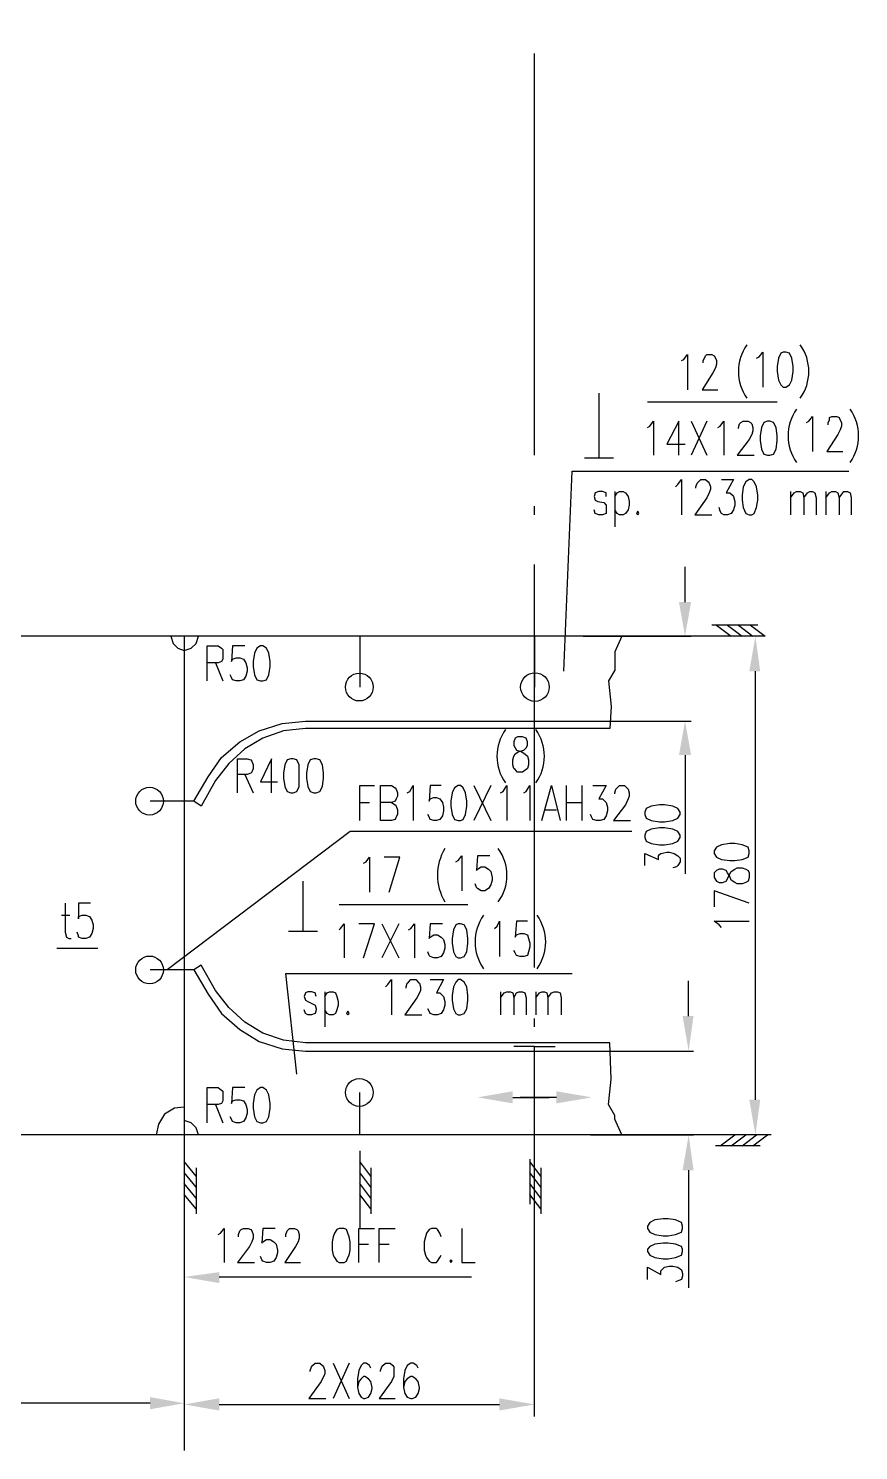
# Model space of a CAD drawing. Header units: millimetres. Extents: x 0.6 to 49, y 0.3 to 23.1.
# Drawn here: x 13.965 to 16.246, y 4.343 to 8.249 of the extents above; entities that cross this region are included whole.
import ezdxf

# ---------------------------------------------------------------- set-up
doc = ezdxf.new("R2010")
doc.units = ezdxf.units.MM
doc.layers.add('PDF_Geometry', color=7, linetype='Continuous')
doc.layers.add('PDF_Solid Fills', color=7, linetype='Continuous')

msp = doc.modelspace()

# ---------------------------------------------------------------- linework, layer by layer
at = {"layer": 'PDF_Geometry', "lineweight": 25}
msp.add_lwpolyline([(16.0061, 5.21), (4.4228, 5.21, -0.414794), (2.9628, 6.67), (2.9628, 19.12)], format="xyb", dxfattribs=at)
for points in [[(15.9694, 6.58), (6.2028, 6.58), (2.9628, 9.82)], [(15.3561, 7.0767), (15.3561, 8.18)], [(15.7594, 7.3367), (15.7661, 7.34), (15.7761, 7.3533), (15.7761, 7.2567)], [(15.8194, 7.33), (15.8194, 7.3367), (15.8228, 7.3433), (15.8261, 7.35), (15.8294, 7.3533), (15.8428, 7.3533), (15.8494, 7.35), (15.8528, 7.3433), (15.8561, 7.3367), (15.8561, 7.3267), (15.8528, 7.3167), (15.8461, 7.3033), (15.8161, 7.2567), (15.8594, 7.2567)], [(15.9661, 7.3433), (15.9728, 7.3467), (15.9828, 7.36), (15.9828, 7.2633)], [(15.5328, 7.2467), (15.5328, 7.07)], [(15.6661, 7.2233), (16.0228, 7.2233)], [(15.6661, 7.1533), (15.6728, 7.1567), (15.6828, 7.17), (15.6828, 7.0767)], [(15.7528, 7.0767), (15.7528, 7.17), (15.7194, 7.1067), (15.7694, 7.1067)], [(15.7861, 7.17), (15.8294, 7.0767)], [(15.8294, 7.17), (15.7861, 7.0767)], [(15.8594, 7.1533), (15.8661, 7.1567), (15.8761, 7.17), (15.8761, 7.0767)], [(15.9161, 7.15), (15.9161, 7.1533), (15.9194, 7.1633), (15.9228, 7.1667), (15.9294, 7.17), (15.9428, 7.17), (15.9494, 7.1667), (15.9528, 7.1633), (15.9561, 7.1533), (15.9561, 7.1433), (15.9528, 7.1333), (15.9461, 7.12), (15.9128, 7.0767), (15.9594, 7.0767)], [(16.1028, 7.1667), (16.1094, 7.17), (16.1194, 7.1833), (16.1194, 7.0867)], [(16.1628, 7.16), (16.1628, 7.1667), (16.1661, 7.1733), (16.1661, 7.18), (16.1728, 7.1833), (16.1861, 7.1833), (16.1928, 7.18), (16.1961, 7.1733), (16.1994, 7.1667), (16.1994, 7.1567), (16.1961, 7.1467), (16.1894, 7.1333), (16.1594, 7.0867), (16.2028, 7.0867)], [(15.4928, 7.07), (15.5728, 7.07)], [(15.4361, 6.4833), (15.4594, 7.0333), (16.2194, 7.0333)], [(15.7428, 6.99), (15.7494, 6.9967), (15.7594, 7.01), (15.7594, 6.9133)], [(15.7994, 6.9867), (15.7994, 6.99), (15.8028, 7), (15.8061, 7.0033), (15.8128, 7.01), (15.8261, 7.01), (15.8328, 7.0033), (15.8361, 7), (15.8394, 6.99), (15.8394, 6.9833), (15.8361, 6.9733), (15.8294, 6.96), (15.7961, 6.9133), (15.8428, 6.9133)], [(15.8694, 7.01), (15.9028, 7.01), (15.8828, 6.9733), (15.8928, 6.9733), (15.8994, 6.9667), (15.9028, 6.9633), (15.9061, 6.95), (15.9061, 6.94), (15.9028, 6.9267), (15.8961, 6.9167), (15.8861, 6.9133), (15.8761, 6.9133), (15.8694, 6.9167), (15.8661, 6.9233), (15.8628, 6.9333)], [(15.5528, 6.9633), (15.5528, 6.9733), (15.5428, 6.9767), (15.5328, 6.9767), (15.5228, 6.9733), (15.5194, 6.9633), (15.5228, 6.9533), (15.5294, 6.95), (15.5461, 6.9467), (15.5528, 6.94), (15.5528, 6.9167), (15.5428, 6.9133), (15.5328, 6.9133), (15.5228, 6.9167), (15.5194, 6.9267)], [(15.5761, 6.9767), (15.5761, 6.88)], [(15.5761, 6.9633), (15.5828, 6.9733), (15.5894, 6.9767), (15.5994, 6.9767), (15.6061, 6.9733), (15.6128, 6.9633), (15.6161, 6.95), (15.6161, 6.94), (15.6128, 6.9267), (15.6061, 6.9167), (15.5994, 6.9133), (15.5894, 6.9133), (15.5828, 6.9167), (15.5761, 6.9267)], [(16.0594, 6.9767), (16.0594, 6.9133)], [(16.0594, 6.96), (16.0694, 6.9733), (16.0761, 6.9767), (16.0861, 6.9767), (16.0928, 6.9733), (16.0961, 6.96), (16.0961, 6.9133)], [(16.0961, 6.96), (16.1061, 6.9733), (16.1128, 6.9767), (16.1194, 6.9767), (16.1261, 6.9733), (16.1294, 6.96), (16.1294, 6.9133)], [(16.1561, 6.9767), (16.1561, 6.9133)], [(16.1561, 6.96), (16.1661, 6.9733), (16.1728, 6.9767), (16.1828, 6.9767), (16.1894, 6.9733), (16.1928, 6.96), (16.1928, 6.9133)], [(16.1928, 6.96), (16.2028, 6.9733), (16.2061, 6.9767), (16.2161, 6.9767), (16.2228, 6.9733), (16.2261, 6.96), (16.2261, 6.9133)], [(15.3561, 6.9133), (15.3561, 6.9367)], [(15.3561, 5.67), (15.3561, 6.7767)], [(15.7694, 6.6733), (15.7694, 6.77)], [(15.9494, 6.61), (15.9894, 6.58), (15.6494, 6.58)], [(15.9694, 6.61), (15.8428, 6.61)], [(15.8561, 6.61), (15.8961, 6.58)], [(15.8861, 6.61), (15.9261, 6.58)], [(15.9161, 6.61), (15.9561, 6.58)], [(14.3561, 6.58), (14.3628, 6.56), (14.3761, 6.5467), (14.3928, 6.54), (14.4128, 6.5467), (14.4261, 6.56), (14.4328, 6.58)], [(14.3928, 6.58), (14.3928, 5.21), (14.3928, 4.3433)], [(15.5961, 6.58), (15.5761, 6.5367), (15.5761, 6.4867), (15.5594, 6.4567), (15.5661, 6.3867), (15.5628, 6.3267), (14.7261, 6.3267), (14.6661, 6.32), (14.6094, 6.3), (14.5594, 6.27), (14.5161, 6.23), (14.4794, 6.1833), (14.4394, 6.1133), (14.4194, 6.1267), (14.4594, 6.1933), (14.4961, 6.2467), (14.5461, 6.29), (14.5994, 6.32), (14.6628, 6.34), (14.7261, 6.3467), (15.5628, 6.3467)], [(14.8761, 6.58), (14.8761, 6.44)], [(15.3561, 6.58), (15.3561, 6.44)], [(15.4894, 6.58), (15.7861, 6.58)], [(15.9528, 6.58), (15.9461, 6.58)], [(14.4561, 6.4567), (14.4561, 6.5533), (14.4861, 6.5533), (14.4961, 6.5467), (14.4994, 6.5433), (14.4994, 6.5167), (14.4961, 6.51), (14.4861, 6.5067), (14.4561, 6.5067)], [(14.5594, 6.5533), (14.5261, 6.5533), (14.5228, 6.51), (14.5261, 6.5167), (14.5361, 6.52), (14.5461, 6.52), (14.5561, 6.5167), (14.5628, 6.5067), (14.5661, 6.4933), (14.5661, 6.4833), (14.5628, 6.47), (14.5561, 6.46), (14.5461, 6.4567), (14.5361, 6.4567), (14.5261, 6.46), (14.5228, 6.4667), (14.5194, 6.4733)], [(14.4794, 6.5067), (14.4994, 6.4567)], [(15.9628, 5.3067), (15.9628, 6.4833)], [(15.4894, 6.3467), (15.7861, 6.3467)], [(15.7694, 6.2533), (15.7694, 5.9267)], [(14.5394, 6.15), (14.5394, 6.2433), (14.5661, 6.2433), (14.5761, 6.24), (14.5794, 6.2367), (14.5828, 6.2267), (14.5828, 6.2167), (14.5794, 6.2067), (14.5761, 6.2033), (14.5661, 6.2), (14.5394, 6.2)], [(14.6328, 6.15), (14.6328, 6.2433), (14.6028, 6.18), (14.6494, 6.18)], [(14.5594, 6.2), (14.5828, 6.15)], [(14.8761, 6.0733), (14.8761, 6.17), (14.9161, 6.17)], [(14.9628, 6.1233), (14.9728, 6.1167), (14.9761, 6.1133), (14.9794, 6.1033), (14.9794, 6.09), (14.9761, 6.0833), (14.9728, 6.0767), (14.9628, 6.0733), (14.9328, 6.0733), (14.9328, 6.17), (14.9628, 6.17), (14.9728, 6.1633), (14.9761, 6.16), (14.9794, 6.15), (14.9794, 6.14), (14.9761, 6.1333), (14.9728, 6.1267), (14.9628, 6.1233), (14.9328, 6.1233)], [(15.0061, 6.15), (15.0128, 6.1533), (15.0228, 6.17), (15.0228, 6.0733)], [(15.0994, 6.17), (15.0694, 6.17), (15.0661, 6.1267), (15.0694, 6.1333), (15.0794, 6.1367), (15.0861, 6.1367), (15.0961, 6.1333), (15.1028, 6.1233), (15.1061, 6.11), (15.1061, 6.1), (15.1028, 6.0867), (15.0961, 6.0767), (15.0861, 6.0733), (15.0794, 6.0733), (15.0694, 6.0767), (15.0661, 6.0833), (15.0628, 6.09)], [(15.1894, 6.17), (15.2361, 6.0733)], [(15.2361, 6.17), (15.1894, 6.0733)], [(15.2628, 6.15), (15.2694, 6.1533), (15.2794, 6.17), (15.2794, 6.0733)], [(15.3261, 6.15), (15.3328, 6.1533), (15.3428, 6.17), (15.3428, 6.0733)], [(15.3761, 6.0733), (15.4028, 6.17), (15.4261, 6.0733)], [(15.4428, 6.17), (15.4428, 6.0733)], [(15.4861, 6.17), (15.4861, 6.0733)], [(15.5161, 6.17), (15.5528, 6.17), (15.5328, 6.1333), (15.5428, 6.1333), (15.5494, 6.1267), (15.5528, 6.1233), (15.5561, 6.11), (15.5561, 6.1), (15.5528, 6.0867), (15.5461, 6.0767), (15.5361, 6.0733), (15.5261, 6.0733), (15.5161, 6.0767), (15.5128, 6.0833), (15.5094, 6.09)], [(15.5761, 6.1467), (15.5761, 6.15), (15.5794, 6.16), (15.5828, 6.1633), (15.5894, 6.17), (15.6028, 6.17), (15.6094, 6.1633), (15.6128, 6.16), (15.6161, 6.15), (15.6161, 6.14), (15.6128, 6.1333), (15.6061, 6.1167), (15.5728, 6.0733), (15.6194, 6.0733)], [(14.4194, 6.1267), (14.3928, 6.1267), (14.2994, 6.1267)], [(14.8761, 6.1233), (14.9028, 6.1233)], [(15.3861, 6.1033), (15.4161, 6.1033)], [(15.4428, 6.1233), (15.4861, 6.1233)], [(15.6228, 6.0433), (14.8494, 6.0433), (14.3461, 5.6633)], [(15.1394, 5.96), (15.1461, 5.9633), (15.1561, 5.9767), (15.1561, 5.88)], [(15.2328, 5.9767), (15.1994, 5.9767), (15.1961, 5.9367), (15.1994, 5.94), (15.2094, 5.9467), (15.2194, 5.9467), (15.2294, 5.94), (15.2361, 5.9333), (15.2394, 5.9167), (15.2394, 5.91), (15.2361, 5.8967), (15.2294, 5.8867), (15.2194, 5.88), (15.2094, 5.88), (15.1994, 5.8867), (15.1961, 5.89), (15.1928, 5.9)], [(15.6594, 5.95), (15.6594, 5.9833), (15.6961, 5.9667), (15.6961, 5.9767), (15.6994, 5.98), (15.7028, 5.9833), (15.7194, 5.9867), (15.7261, 5.9867), (15.7394, 5.9833), (15.7494, 5.9767), (15.7561, 5.97), (15.7561, 5.96), (15.7494, 5.95), (15.7461, 5.9467), (15.7361, 5.9433)], [(14.8861, 5.9567), (14.8928, 5.96), (14.9028, 5.9733), (14.9028, 5.8767)], [(14.9561, 5.8767), (14.9861, 5.9733), (14.9428, 5.9733)], [(14.7194, 5.9067), (14.7194, 5.77)], [(15.9461, 5.8467), (15.8494, 5.88), (15.8494, 5.8367)], [(14.0661, 5.8467), (14.0661, 5.7667), (14.0694, 5.7533), (14.0761, 5.75), (14.0828, 5.75)], [(14.1361, 5.8467), (14.1028, 5.8467), (14.1028, 5.8033), (14.1028, 5.81), (14.1128, 5.8133), (14.1228, 5.8133), (14.1328, 5.81), (14.1394, 5.8), (14.1428, 5.7867), (14.1428, 5.7767), (14.1394, 5.7633), (14.1328, 5.7533), (14.1228, 5.75), (14.1128, 5.75), (14.1028, 5.7533), (14.1028, 5.7567), (14.0994, 5.7667)], [(14.8194, 5.8433), (15.1728, 5.8433)], [(14.0561, 5.8133), (14.0794, 5.8133)], [(14.8194, 5.7733), (14.8228, 5.7767), (14.8328, 5.79), (14.8328, 5.6967)], [(14.8861, 5.6967), (14.9161, 5.79), (14.8728, 5.79)], [(14.9361, 5.79), (14.9828, 5.6967)], [(14.9828, 5.79), (14.9361, 5.6967)], [(15.0094, 5.7733), (15.0161, 5.7767), (15.0261, 5.79), (15.0261, 5.6967)], [(15.1028, 5.79), (15.0694, 5.79), (15.0661, 5.75), (15.0694, 5.7533), (15.0794, 5.76), (15.0894, 5.76), (15.0994, 5.7533), (15.1061, 5.7467), (15.1094, 5.7333), (15.1094, 5.7233), (15.1061, 5.71), (15.0994, 5.7), (15.0894, 5.6967), (15.0794, 5.6967), (15.0694, 5.7), (15.0661, 5.7033), (15.0628, 5.7133)], [(15.2461, 5.7767), (15.2528, 5.7833), (15.2594, 5.7967), (15.2594, 5.7)], [(15.3361, 5.7967), (15.3061, 5.7967), (15.3028, 5.7533), (15.3061, 5.76), (15.3161, 5.7633), (15.3261, 5.7633), (15.3361, 5.76), (15.3394, 5.75), (15.3428, 5.7367), (15.3428, 5.7267), (15.3394, 5.7133), (15.3361, 5.7033), (15.3261, 5.7), (15.3161, 5.7), (15.3061, 5.7033), (15.3028, 5.71), (15.2994, 5.7167)], [(15.8694, 5.78), (15.8628, 5.7867), (15.8494, 5.7967), (15.9461, 5.7967)], [(14.6794, 5.77), (14.7594, 5.77)], [(14.0428, 5.7233), (14.1561, 5.7233)], [(14.4194, 5.6633), (14.3928, 5.6633), (14.2994, 5.6633)], [(15.5961, 5.21), (15.5761, 5.2533), (15.5761, 5.2633), (15.5594, 5.2933), (15.5661, 5.3633), (15.5628, 5.4633), (14.7261, 5.4633), (14.6661, 5.47), (14.6094, 5.49), (14.5594, 5.52), (14.5161, 5.56), (14.4794, 5.6067), (14.4394, 5.6767), (14.4194, 5.6633), (14.4594, 5.5967), (14.4961, 5.5433), (14.5461, 5.5), (14.5994, 5.4667), (14.6628, 5.4467), (14.7261, 5.44), (15.5628, 5.44)], [(14.7028, 5.3767), (14.6728, 5.6533), (15.4594, 5.6533)], [(14.9461, 5.6167), (14.9528, 5.6233), (14.9628, 5.6367), (14.9628, 5.54)], [(15.0028, 5.6133), (15.0028, 5.6167), (15.0061, 5.6267), (15.0094, 5.63), (15.0161, 5.6367), (15.0294, 5.6367), (15.0361, 5.63), (15.0394, 5.6267), (15.0428, 5.6167), (15.0428, 5.6067), (15.0394, 5.6), (15.0328, 5.5867), (14.9994, 5.54), (15.0461, 5.54)], [(15.0694, 5.6367), (15.1061, 5.6367), (15.0861, 5.6), (15.0961, 5.6), (15.1028, 5.5933), (15.1061, 5.59), (15.1094, 5.5767), (15.1094, 5.5667), (15.1061, 5.5533), (15.0994, 5.5433), (15.0894, 5.54), (15.0794, 5.54), (15.0694, 5.5433), (15.0661, 5.55), (15.0628, 5.5567)], [(15.7794, 5.5367), (15.7794, 5.6333)], [(14.7561, 5.59), (14.7528, 5.6), (14.7428, 5.6033), (14.7328, 5.6033), (14.7261, 5.6), (14.7228, 5.59), (14.7261, 5.58), (14.7328, 5.5767), (14.7461, 5.57), (14.7528, 5.5667), (14.7561, 5.5567), (14.7561, 5.5533), (14.7528, 5.5433), (14.7428, 5.54), (14.7328, 5.54), (14.7261, 5.5433), (14.7228, 5.5533)], [(14.7794, 5.6033), (14.7794, 5.5067)], [(14.7794, 5.59), (14.7861, 5.6), (14.7928, 5.6033), (14.8028, 5.6033), (14.8094, 5.6), (14.8128, 5.59), (14.8161, 5.5767), (14.8161, 5.5667), (14.8128, 5.5533), (14.8094, 5.5433), (14.8028, 5.54), (14.7928, 5.54), (14.7861, 5.5433), (14.7794, 5.5533)], [(15.2628, 5.6033), (15.2628, 5.54)], [(15.2628, 5.5867), (15.2728, 5.6), (15.2794, 5.6033), (15.2894, 5.6033), (15.2961, 5.6), (15.2994, 5.5867), (15.2994, 5.54)], [(15.2994, 5.5867), (15.3061, 5.6), (15.3128, 5.6033), (15.3228, 5.6033), (15.3294, 5.6), (15.3328, 5.5867), (15.3328, 5.54)], [(15.3594, 5.6033), (15.3594, 5.54)], [(15.3594, 5.5867), (15.3694, 5.6), (15.3761, 5.6033), (15.3828, 5.6033), (15.3894, 5.6), (15.3928, 5.5867), (15.3928, 5.54)], [(15.3928, 5.5867), (15.4028, 5.6), (15.4094, 5.6033), (15.4194, 5.6033), (15.4261, 5.6), (15.4294, 5.5867), (15.4294, 5.54)], [(15.3561, 5.5067), (15.3561, 5.53)], [(15.3561, 5.4533), (15.2994, 5.4533)], [(15.3561, 5.21), (15.3561, 5.4533), (15.4128, 5.4533)], [(15.5094, 5.44), (15.7928, 5.44)], [(15.3561, 4.4367), (15.3561, 5.37)], [(14.4561, 5.2433), (14.4561, 5.34), (14.4861, 5.34), (14.4961, 5.3333), (14.4994, 5.33), (14.4994, 5.3033), (14.4961, 5.2967), (14.4861, 5.2933), (14.4561, 5.2933)], [(14.5594, 5.34), (14.5261, 5.34), (14.5228, 5.2967), (14.5261, 5.3033), (14.5361, 5.3067), (14.5461, 5.3067), (14.5561, 5.3033), (14.5628, 5.2933), (14.5661, 5.28), (14.5661, 5.27), (14.5628, 5.2567), (14.5561, 5.2467), (14.5461, 5.2433), (14.5361, 5.2433), (14.5261, 5.2467), (14.5228, 5.2533), (14.5194, 5.26)], [(14.8761, 5.21), (14.8761, 5.3267)], [(15.2961, 5.3133), (15.3961, 5.3133)], [(15.4161, 5.3133), (15.3161, 5.3133)], [(14.3928, 5.2867), (14.3661, 5.2833), (14.3394, 5.2667), (14.3228, 5.24), (14.3161, 5.21)], [(14.4794, 5.2933), (14.4994, 5.2433)], [(14.4328, 5.21), (14.4261, 5.23), (14.4128, 5.2433), (14.3928, 5.25)], [(15.5094, 5.21), (15.7928, 5.21)], [(15.8461, 5.21), (15.6261, 5.21)], [(15.8661, 5.18), (15.9061, 5.21)], [(15.8961, 5.18), (15.9361, 5.21)], [(15.9261, 5.18), (15.9661, 5.21)], [(15.9994, 5.21), (15.9461, 5.21)], [(15.9561, 5.18), (15.9961, 5.21)], [(14.3928, 5.1733), (14.3928, 4.7033)], [(14.8761, 5.1667), (14.8761, 4.9533)], [(15.9761, 5.18), (15.8528, 5.18)], [(14.4261, 5.0967), (14.3928, 5.1367)], [(14.4261, 5.12), (14.4261, 4.9933)], [(14.9061, 5.0967), (14.8761, 5.1367)], [(14.9061, 5.12), (14.9061, 4.9933)], [(15.3428, 5.1433), (15.3428, 5.02)], [(15.3728, 5.0967), (15.3428, 5.1367)], [(15.3728, 5.12), (15.3728, 4.9933)], [(14.4261, 5.0667), (14.3928, 5.1067)], [(14.9061, 5.0667), (14.8761, 5.1067)], [(15.3728, 5.0667), (15.3428, 5.1067)], [(15.7794, 5.1133), (15.7794, 4.79)], [(14.4261, 5.0367), (14.3928, 5.0767)], [(14.4261, 5.0067), (14.3928, 5.0467)], [(14.9061, 5.0367), (14.8761, 5.0767)], [(14.9061, 5.0067), (14.8761, 5.0467)], [(15.3728, 5.0367), (15.3428, 5.0767)], [(15.3728, 5.0067), (15.3428, 5.0467)], [(14.4861, 4.9367), (14.4928, 4.94), (14.5028, 4.9533), (14.5028, 4.86)], [(14.5428, 4.93), (14.5428, 4.9367), (14.5461, 4.9467), (14.5494, 4.95), (14.5561, 4.9533), (14.5694, 4.9533), (14.5761, 4.95), (14.5794, 4.9467), (14.5828, 4.9367), (14.5828, 4.9267), (14.5794, 4.9167), (14.5728, 4.9033), (14.5394, 4.86), (14.5861, 4.86)], [(14.6428, 4.9533), (14.6094, 4.9533), (14.6061, 4.9133), (14.6094, 4.9167), (14.6194, 4.9233), (14.6294, 4.9233), (14.6394, 4.9167), (14.6461, 4.91), (14.6494, 4.8933), (14.6494, 4.8867), (14.6461, 4.8733), (14.6394, 4.8633), (14.6294, 4.86), (14.6194, 4.86), (14.6094, 4.8633), (14.6061, 4.8667), (14.6028, 4.8767)], [(14.6728, 4.93), (14.6728, 4.9367), (14.6761, 4.9467), (14.6794, 4.95), (14.6828, 4.9533), (14.6961, 4.9533), (14.7028, 4.95), (14.7061, 4.9467), (14.7094, 4.9367), (14.7094, 4.9267), (14.7061, 4.9167), (14.6994, 4.9033), (14.6694, 4.86), (14.7128, 4.86)], [(14.8728, 4.86), (14.8728, 4.9533), (14.9161, 4.9533)], [(14.9294, 4.86), (14.9294, 4.9533), (14.9728, 4.9533)], [(15.0994, 4.93), (15.0961, 4.94), (15.0894, 4.95), (15.0861, 4.9533), (15.0728, 4.9533), (15.0661, 4.95), (15.0594, 4.94), (15.0561, 4.93), (15.0528, 4.9167), (15.0528, 4.8933), (15.0561, 4.88), (15.0594, 4.8733), (15.0661, 4.8633), (15.0728, 4.86), (15.0861, 4.86), (15.0894, 4.8633), (15.0961, 4.8733), (15.0994, 4.88)], [(15.1561, 4.9533), (15.1561, 4.86), (15.1928, 4.86)], [(14.8728, 4.91), (14.8994, 4.91)], [(14.9294, 4.91), (14.9561, 4.91)], [(15.6661, 4.8133), (15.6661, 4.8467), (15.7028, 4.8267), (15.7028, 4.8367), (15.7094, 4.8433), (15.7128, 4.8467), (15.7261, 4.85), (15.7361, 4.85), (15.7494, 4.8467), (15.7594, 4.84), (15.7628, 4.83), (15.7628, 4.8233), (15.7594, 4.8133), (15.7528, 4.81), (15.7428, 4.8067)], [(14.4894, 4.82), (15.1828, 4.82)], [(14.7394, 4.56), (14.7394, 4.5633), (14.7428, 4.5733), (14.7461, 4.5767), (14.7528, 4.5833), (14.7661, 4.5833), (14.7728, 4.5767), (14.7761, 4.5733), (14.7794, 4.5633), (14.7794, 4.5533), (14.7761, 4.5467), (14.7694, 4.5333), (14.7361, 4.4867), (14.7828, 4.4867)], [(14.8028, 4.5833), (14.8461, 4.4867)], [(14.8461, 4.5833), (14.8028, 4.4867)], [(14.9061, 4.57), (14.9028, 4.5767), (14.8928, 4.5833), (14.8861, 4.5833), (14.8794, 4.5767), (14.8728, 4.5633), (14.8694, 4.54), (14.8694, 4.5167), (14.8728, 4.5), (14.8794, 4.49), (14.8861, 4.4867), (14.8894, 4.4867), (14.8994, 4.49), (14.9061, 4.5), (14.9094, 4.5133), (14.9094, 4.5167), (14.9061, 4.5333), (14.8994, 4.54), (14.8894, 4.5467), (14.8861, 4.5467), (14.8794, 4.54), (14.8728, 4.5333), (14.8694, 4.5167)], [(14.9328, 4.56), (14.9328, 4.5633), (14.9361, 4.5733), (14.9394, 4.5767), (14.9461, 4.5833), (14.9594, 4.5833), (14.9661, 4.5767), (14.9694, 4.5733), (14.9694, 4.5467), (14.9628, 4.5333), (14.9294, 4.4867), (14.9728, 4.4867)], [(15.0361, 4.57), (15.0328, 4.5767), (15.0228, 4.5833), (15.0161, 4.5833), (15.0061, 4.5767), (14.9994, 4.5633), (14.9961, 4.54), (14.9961, 4.5167), (14.9994, 4.5), (15.0061, 4.49), (15.0161, 4.4867), (15.0194, 4.4867), (15.0294, 4.49), (15.0361, 4.5), (15.0394, 4.5133), (15.0394, 4.5167), (15.0361, 4.5333), (15.0294, 4.54), (15.0194, 4.5467), (15.0161, 4.5467), (15.0061, 4.54), (14.9994, 4.5333), (14.9961, 4.5167)], [(14.3928, 4.5333), (14.3928, 4.4567)], [(14.2994, 4.4733), (6.2994, 4.4733)], [(14.4894, 4.47), (15.2594, 4.47)], [(15.3561, 4.4567), (15.3561, 4.46)]]:
    msp.add_lwpolyline(points, dxfattribs=at)
for points in [[(16.0394, 7.36), (16.0328, 7.3567), (16.0261, 7.3433), (16.0228, 7.32), (16.0228, 7.3067), (16.0261, 7.2833), (16.0328, 7.27), (16.0394, 7.2633), (16.0461, 7.2633), (16.0561, 7.27), (16.0628, 7.2833), (16.0661, 7.3067), (16.0661, 7.32), (16.0628, 7.3433), (16.0561, 7.3567), (16.0461, 7.36)], [(15.9961, 7.17), (15.9861, 7.1667), (15.9794, 7.1533), (15.9761, 7.13), (15.9761, 7.1167), (15.9794, 7.0933), (15.9861, 7.08), (15.9961, 7.0767), (16.0028, 7.0767), (16.0128, 7.08), (16.0194, 7.0933), (16.0228, 7.1167), (16.0228, 7.13), (16.0194, 7.1533), (16.0128, 7.1667), (16.0028, 7.17)], [(15.9461, 7.01), (15.9361, 7.0033), (15.9294, 6.99), (15.9261, 6.9667), (15.9261, 6.9533), (15.9294, 6.9333), (15.9361, 6.9167), (15.9461, 6.9133), (15.9528, 6.9133), (15.9594, 6.9167), (15.9661, 6.9333), (15.9694, 6.9533), (15.9694, 6.9667), (15.9661, 6.99), (15.9594, 7.0033), (15.9528, 7.01)], [(15.6394, 6.9233), (15.6361, 6.9167), (15.6394, 6.9133), (15.6428, 6.9167)], [(14.6028, 6.5533), (14.5928, 6.5467), (14.5861, 6.5333), (14.5828, 6.51), (14.5828, 6.4967), (14.5861, 6.4733), (14.5928, 6.46), (14.6028, 6.4567), (14.6094, 6.4567), (14.6194, 6.46), (14.6261, 6.4733), (14.6294, 6.4967), (14.6294, 6.51), (14.6261, 6.5333), (14.6194, 6.5467), (14.6094, 6.5533)], [(15.3094, 6.3033), (15.3028, 6.3), (15.2994, 6.29), (15.2994, 6.28), (15.3028, 6.2733), (15.3061, 6.2667), (15.3194, 6.2633), (15.3294, 6.2567), (15.3361, 6.25), (15.3394, 6.24), (15.3394, 6.2267), (15.3361, 6.2167), (15.3328, 6.2133), (15.3228, 6.2067), (15.3094, 6.2067), (15.3028, 6.2133), (15.2994, 6.2167), (15.2961, 6.2267), (15.2961, 6.24), (15.2994, 6.25), (15.3028, 6.2567), (15.3128, 6.2633), (15.3261, 6.2667), (15.3328, 6.2733), (15.3361, 6.28), (15.3361, 6.29), (15.3328, 6.3), (15.3228, 6.3033)], [(14.6861, 6.2433), (14.6761, 6.24), (14.6694, 6.2267), (14.6661, 6.2033), (14.6661, 6.19), (14.6694, 6.1667), (14.6761, 6.1533), (14.6861, 6.15), (14.6928, 6.15), (14.7028, 6.1533), (14.7094, 6.1667), (14.7094, 6.2267), (14.7028, 6.24), (14.6928, 6.2433)], [(14.7494, 6.2433), (14.7394, 6.24), (14.7328, 6.2267), (14.7294, 6.2033), (14.7294, 6.19), (14.7328, 6.1667), (14.7394, 6.1533), (14.7494, 6.15), (14.7561, 6.15), (14.7661, 6.1533), (14.7728, 6.1667), (14.7761, 6.19), (14.7761, 6.2033), (14.7728, 6.2267), (14.7661, 6.24), (14.7561, 6.2433)], [(15.1461, 6.17), (15.1361, 6.1633), (15.1294, 6.15), (15.1261, 6.1267), (15.1261, 6.1133), (15.1294, 6.09), (15.1361, 6.0767), (15.1461, 6.0733), (15.1528, 6.0733), (15.1594, 6.0767), (15.1661, 6.09), (15.1694, 6.1133), (15.1694, 6.1267), (15.1661, 6.15), (15.1594, 6.1633), (15.1528, 6.17)], [(15.6594, 6.09), (15.6628, 6.08), (15.6761, 6.0733), (15.6994, 6.07), (15.7128, 6.07), (15.7361, 6.0733), (15.7494, 6.08), (15.7561, 6.09), (15.7561, 6.0967), (15.7494, 6.1067), (15.7361, 6.1133), (15.7128, 6.1167), (15.6994, 6.1167), (15.6761, 6.1133), (15.6628, 6.1067), (15.6594, 6.0967)], [(15.6594, 6.0267), (15.6628, 6.0167), (15.6761, 6.01), (15.6994, 6.0067), (15.7128, 6.0067), (15.7361, 6.01), (15.7494, 6.0167), (15.7561, 6.0267), (15.7561, 6.0333), (15.7494, 6.0433), (15.7361, 6.05), (15.7128, 6.0533), (15.6994, 6.0533), (15.6761, 6.05), (15.6628, 6.0433), (15.6594, 6.0333)], [(15.8494, 5.9833), (15.8561, 5.9733), (15.8694, 5.9667), (15.8928, 5.9633), (15.9061, 5.9633), (15.9261, 5.9667), (15.9428, 5.9733), (15.9461, 5.9833), (15.9461, 5.99), (15.9428, 6), (15.9261, 6.0067), (15.9061, 6.01), (15.8928, 6.01), (15.8694, 6.0067), (15.8561, 6), (15.8494, 5.99)], [(15.8494, 5.9167), (15.8561, 5.9067), (15.8628, 5.9033), (15.8728, 5.9033), (15.8828, 5.9067), (15.8861, 5.9133), (15.8928, 5.9267), (15.8961, 5.9333), (15.9061, 5.94), (15.9128, 5.9433), (15.9261, 5.9433), (15.9361, 5.94), (15.9428, 5.9367), (15.9461, 5.93), (15.9461, 5.9167), (15.9428, 5.9067), (15.9361, 5.9033), (15.9261, 5.9), (15.9128, 5.9), (15.9061, 5.9033), (15.8961, 5.91), (15.8928, 5.92), (15.8861, 5.93), (15.8828, 5.9367), (15.8728, 5.94), (15.8628, 5.94), (15.8561, 5.9367), (15.8494, 5.93)], [(15.1461, 5.79), (15.1394, 5.7867), (15.1328, 5.7733), (15.1294, 5.75), (15.1294, 5.7367), (15.1328, 5.7133), (15.1394, 5.7), (15.1461, 5.6967), (15.1528, 5.6967), (15.1628, 5.7), (15.1694, 5.7133), (15.1728, 5.7367), (15.1728, 5.75), (15.1694, 5.7733), (15.1628, 5.7867), (15.1528, 5.79)], [(15.1461, 5.6367), (15.1394, 5.63), (15.1328, 5.6167), (15.1294, 5.5933), (15.1294, 5.58), (15.1328, 5.5567), (15.1394, 5.5433), (15.1461, 5.54), (15.1528, 5.54), (15.1628, 5.5433), (15.1694, 5.5567), (15.1728, 5.58), (15.1728, 5.5933), (15.1694, 5.6167), (15.1628, 5.63), (15.1528, 5.6367)], [(14.8428, 5.55), (14.8394, 5.5433), (14.8428, 5.54), (14.8461, 5.5433)], [(14.6028, 5.34), (14.5928, 5.3333), (14.5861, 5.32), (14.5828, 5.2967), (14.5828, 5.2833), (14.5861, 5.26), (14.5928, 5.2467), (14.6028, 5.2433), (14.6094, 5.2433), (14.6194, 5.2467), (14.6261, 5.26), (14.6294, 5.2833), (14.6294, 5.2967), (14.6261, 5.32), (14.6194, 5.3333), (14.6094, 5.34)], [(15.6661, 4.9533), (15.6728, 4.9433), (15.6861, 4.9367), (15.7094, 4.9333), (15.7228, 4.9333), (15.7428, 4.9367), (15.7594, 4.9433), (15.7628, 4.9533), (15.7628, 4.96), (15.7594, 4.97), (15.7428, 4.9767), (15.7228, 4.98), (15.7094, 4.98), (15.6861, 4.9767), (15.6728, 4.97), (15.6661, 4.96)], [(14.8194, 4.9533), (14.8128, 4.95), (14.8061, 4.94), (14.8028, 4.93), (14.7994, 4.9167), (14.7994, 4.8933), (14.8028, 4.88), (14.8061, 4.8733), (14.8128, 4.8633), (14.8194, 4.86), (14.8328, 4.86), (14.8394, 4.8633), (14.8428, 4.8733), (14.8461, 4.88), (14.8494, 4.8933), (14.8494, 4.9167), (14.8461, 4.93), (14.8428, 4.94), (14.8394, 4.95), (14.8328, 4.9533)], [(15.6661, 4.89), (15.6728, 4.88), (15.6861, 4.8733), (15.7094, 4.87), (15.7228, 4.87), (15.7428, 4.8733), (15.7594, 4.88), (15.7628, 4.89), (15.7628, 4.8967), (15.7594, 4.9033), (15.7428, 4.91), (15.7228, 4.9133), (15.7094, 4.9133), (15.6861, 4.91), (15.6728, 4.9033), (15.6661, 4.8967)], [(15.1261, 4.8667), (15.1228, 4.8633), (15.1261, 4.86), (15.1294, 4.8633)]]:
    msp.add_lwpolyline(points, close=True, dxfattribs=at)
for centre, radius in [((14.8746, 6.44), 0.0381), ((15.3569, 6.44), 0.0393), ((14.298, 6.1267), 0.0381), ((14.298, 5.6633), 0.0381), ((14.8746, 5.3267), 0.0381)]:
    msp.add_circle(centre, radius, dxfattribs=at)
for centre, radius, start, end in [((16.0421, 7.3067), 0.1261, 144.4497, 215.5503), ((15.9835, 7.3067), 0.1261, 324.4497, 35.5503), ((16.1787, 7.13), 0.1261, 144.4497, 215.5503), ((16.1202, 7.13), 0.1261, 324.4497, 35.5503), ((15.3787, 6.25), 0.1261, 144.4497, 215.5503), ((15.2568, 6.25), 0.1261, 324.4497, 35.5503), ((15.2314, 5.9233), 0.1423, 148.9787, 211.0213), ((15.1547, 5.9233), 0.1252, 324.1329, 35.8671), ((15.3175, 5.74), 0.1252, 144.1329, 215.8671), ((15.2613, 5.74), 0.1252, 324.1329, 35.8671)]:
    msp.add_arc(centre, radius, start, end, dxfattribs=at)
at = {"layer": 'PDF_Solid Fills', "lineweight": 25, "transparency": 33554559}
for points in [[(15.7528, 6.6733), (15.7861, 6.6733), (15.7694, 6.58)], [(15.9461, 6.4833), (15.9761, 6.4833), (15.9628, 6.58)], [(15.7528, 6.2533), (15.7861, 6.2533), (15.7694, 6.3467)], [(15.7628, 5.5367), (15.7928, 5.5367), (15.7794, 5.44)], [(15.2961, 5.2967), (15.1994, 5.3133), (15.2961, 5.33)], [(15.4161, 5.2967), (15.5128, 5.3133), (15.4161, 5.33)], [(15.9461, 5.3067), (15.9761, 5.3067), (15.9628, 5.21)], [(15.7628, 5.1133), (15.7928, 5.1133), (15.7794, 5.21)], [(14.4894, 4.8333), (14.4894, 4.8033), (14.3928, 4.82)], [(14.2994, 4.49), (14.2994, 4.4567), (14.3928, 4.4733)], [(14.4894, 4.4867), (14.4894, 4.4533), (14.3928, 4.47)], [(15.2594, 4.4867), (15.2594, 4.4533), (15.3561, 4.47)]]:
    msp.add_solid(points, dxfattribs=at)

doc.saveas('drawing.dxf')
